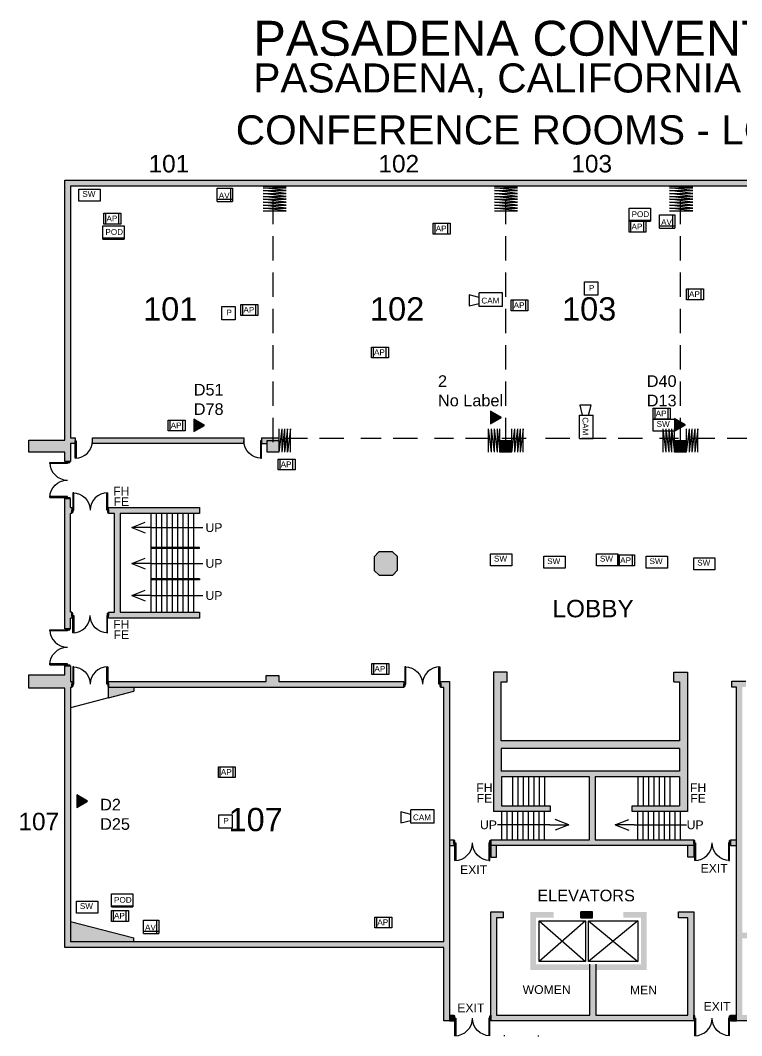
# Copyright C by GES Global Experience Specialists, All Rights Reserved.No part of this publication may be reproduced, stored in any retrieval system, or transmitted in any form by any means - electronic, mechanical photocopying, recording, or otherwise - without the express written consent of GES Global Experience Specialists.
# Model space of a CAD drawing. Header units: inches. Extents: x 3279 to 6034, y 3049 to 5144.
# Drawn here: x 3279 to 4767, y 3049 to 5144 of the extents above; entities that cross this region are included whole.
import ezdxf
from ezdxf.enums import TextEntityAlignment as Align

# ---------------------------------------------------------------- set-up
doc = ezdxf.new("R2010")
doc.units = ezdxf.units.IN
doc.header["$LTSCALE"] = 100
doc.header["$MEASUREMENT"] = 0
doc.linetypes.add('DASHED', pattern=[0.75, 0.5, -0.25])
for name, color, linetype in [('ap_location', 50, 'CONTINUOUS'), ('av_location', 62, 'CONTINUOUS'), ('bldg_airwall', 53, 'DASHED'), ('bldg_airwall_storage', 53, 'CONTINUOUS'), ('bldg_doors', 9, 'CONTINUOUS'), ('bldg_fire', 240, 'CONTINUOUS'), ('bldg_stairs', 9, 'CONTINUOUS'), ('bldg_text', 94, 'CONTINUOUS'), ('bldg_title', 94, 'CONTINUOUS'), ('bldg_wallint', 9, 'CONTINUOUS'), ('bldg_wallintsol', 9, 'CONTINUOUS'), ('data_jack', 120, 'CONTINUOUS'), ('switch_location', 40, 'CONTINUOUS')]:
    doc.layers.add(name, color=color, linetype=linetype)
doc.styles.add('bldgtx18', font='arial.ttf', dxfattribs={"height": 18})
doc.styles.add('bldgtx24', font='arial.ttf', dxfattribs={"height": 24})
doc.styles.add('bldgtx36', font='arial.ttf', dxfattribs={"height": 36})
doc.styles.add('bldgtx48', font='arial.ttf', dxfattribs={"height": 48})
doc.styles.add('showtx60', font='arial.ttf', dxfattribs={"height": 60})

# ---------------------------------------------------------------- blocks, each defined once
blk = doc.blocks.new('*U12')
at = {"layer": 'data_jack'}
h = blk.add_hatch(color=256, dxfattribs=at)
h.dxf.hatch_style = 1
h.paths.add_polyline_path([(-846.5, 294.3), (-846.5, 268.5), (-824.1, 281.4)])
h = blk.add_hatch(color=256, dxfattribs=at)
h.dxf.hatch_style = 1
h.paths.add_polyline_path([(-234.3, 310.6), (-234.3, 284.7), (-211.9, 297.6)])
h = blk.add_hatch(color=256, dxfattribs=at)
h.dxf.hatch_style = 1
h.paths.add_polyline_path([(144.9, 295.4), (144.9, 269.5), (167.3, 282.5)])
h = blk.add_hatch(color=256, dxfattribs=at)
h.dxf.hatch_style = 1
h.paths.add_polyline_path([(720.5, 292.1), (720.5, 266.3), (742.9, 279.2)])
h = blk.add_hatch(color=256, dxfattribs=at)
h.dxf.hatch_style = 1
h.paths.add_polyline_path([(300.2, -432.4), (300.2, -458.2), (322.6, -445.3)])
h = blk.add_hatch(color=256, dxfattribs=at)
h.dxf.hatch_style = 1
h.paths.add_polyline_path([(-1087.8, -481), (-1087.8, -506.8), (-1065.4, -493.9)])
for points in [[(-824.1, 281.4), (-846.5, 294.3), (-846.5, 268.5)], [(-211.9, 297.6), (-234.3, 310.6), (-234.3, 284.7)], [(167.3, 282.5), (144.9, 295.4), (144.9, 269.5)], [(742.9, 279.2), (720.5, 292.1), (720.5, 266.3)], [(322.6, -445.3), (300.2, -432.4), (300.2, -458.2)], [(-1065.4, -493.9), (-1087.8, -481), (-1087.8, -506.8)]]:
    blk.add_lwpolyline(points, close=True, dxfattribs=at)
at = {"layer": 'switch_location'}
for points in [[(-234.5, 16.5), (-190.6, 16.5), (-190.6, -8.3), (-234.5, -8.3)], [(-124.8, 11.4), (-80.9, 11.4), (-80.9, -13.4), (-124.8, -13.4)], [(-16.2, 16.5), (27.7, 16.5), (27.7, -8.3), (-16.2, -8.3)], [(86.3, 11.4), (130.2, 11.4), (130.2, -13.4), (86.3, -13.4)], [(184.6, 8.3), (228.4, 8.3), (228.4, -16.5), (184.6, -16.5)]]:
    blk.add_lwpolyline(points, close=True, dxfattribs=at)
at = {"layer": 'switch_location', "char_height": 12, "attachment_point": 1, "style": 'bldgtx48'}
for insert in [(-227.3, 12.4), (-117.7, 7.2), (-9, 12.4), (93.4, 7.2), (191.7, 4.1)]:
    blk.add_mtext_dynamic_manual_height_columns('SW', width=42.772, gutter_width=240, heights=[0], dxfattribs=dict(at, insert=insert))
blk = doc.blocks.new('*U13')
at = {"layer": 'switch_location', "color": 0, "linetype": 'ByBlock', "lineweight": -2, "transparency": 16777216}
blk.add_blockref('*U12', (4483.4, 4026.7), dxfattribs=at)

msp = doc.modelspace()

# ---------------------------------------------------------------- hatches: boundary and pattern name
at = {"layer": 'bldg_wallintsol'}
for points in [[(5540.3, 4801.9), (5540.3, 4157.3), (5540.4, 4138.4), (5540.3, 4138.4), (5540.3, 4126.4), (5540.4, 4126.4), (5540.3, 3922.5), (5540.3, 3780), (5521.6, 3780), (5521.6, 3768), (5540.3, 3768), (5540.3, 3261.6), (5521.4, 3261.6), (5521.4, 3249.6), (5558.4, 3249.6), (5558.4, 3774), (5558.4, 4813.9), (3370.9, 4813.9), (3370.9, 4353.1), (3370.9, 4277.4), (3296.8, 4277.4), (3296.8, 4252.9), (3370.9, 4252.9), (3370.9, 4233.3), (3382.9, 4233.3), (3382.9, 4270.4), (3392.3, 4270.4), (3392.3, 4276.3), (3392.3, 4282.4), (3382.9, 4282.4), (3382.9, 4347.1), (3382.9, 4801.9)], [(3740.3, 4282.4), (3428.3, 4282.4), (3428.3, 4270.4), (3740.3, 4270.4)], [(4292.3, 4276.9), (4268.3, 4276.9), (4268.3, 4252.9), (4292.3, 4252.9)], [(4652.3, 4276.9), (4628.3, 4276.9), (4628.3, 4252.9), (4652.3, 4252.9)], [(4057.1, 4037.3), (4047, 4047.2), (4018.7, 4047.1), (4008.8, 4037), (4008.9, 4008.6), (4019, 3998.7), (4047.4, 3998.9), (4057.3, 4009)], [(3382.9, 3812.2), (3370.9, 3812.2), (3370.9, 3793.6), (3296.8, 3793.6), (3296.8, 3765.7), (3370.9, 3765.7), (3370.9, 3230.5), (4152.4, 3230.5), (4152.4, 3079.4), (4164.4, 3079.4), (4164.4, 3253.6), (4164.4, 3779.5), (4146.4, 3779.5), (4146.4, 3767.5), (4152.4, 3767.5), (4152.4, 3242.5), (3382.9, 3242.5), (3382.9, 3767.5), (3385.4, 3767.5), (3385.4, 3779.5), (3382.9, 3779.5)], [(4070.4, 3779.5), (3812.3, 3779.5), (3812.3, 3792), (3786.4, 3792), (3786.4, 3779.5), (3461.4, 3779.5), (3461.4, 3767.5), (4070.4, 3767.5)], [(4978.2, 3079.4), (4978.2, 3091.4), (4768.2, 3091.4), (4768.2, 3249.6), (5418.8, 3249.6), (5418.8, 3261.6), (4768.2, 3261.6), (4768.2, 3768), (4775.5, 3768), (4775.5, 3780), (4762.2, 3780), (4746.3, 3780), (4746.3, 3768), (4756.2, 3768), (4756.2, 3255.6), (4756.2, 3079.4)], [(3513.4, 3767.5), (3461.4, 3767.5), (3461.4, 3745.9), (3513.4, 3759.5)], [(4667.9, 3091.4), (4667.9, 3304.1), (4636.5, 3304.1), (4636.5, 3292.1), (4655.9, 3292.1), (4655.9, 3091.4), (4465.8, 3091.4), (4465.8, 3184.1), (4453.8, 3184.1), (4453.8, 3091.4), (4261.3, 3091.4), (4261.3, 3292.1), (4274.7, 3292.1), (4274.7, 3304.1), (4249.3, 3304.1), (4249.3, 3089.8), (4249.5, 3089.8), (4249.5, 3079.4), (4459.8, 3079.4), (4667.9, 3079.4)], [(4459.5, 3304.1), (4435, 3304.1), (4435, 3292.1), (4459.5, 3292.1)], [(3382.9, 3284.5), (3382.9, 3242.5), (3513.4, 3242.5), (3513.4, 3250.5)], [(4173.5, 3091.4), (4164.4, 3091.4), (4164.4, 3079.4), (4173.5, 3079.4)], [(4756.2, 3091.4), (4743.9, 3091.4), (4743.9, 3079.4), (4756.2, 3079.4)]]:
    msp.add_hatch(color=256, dxfattribs=at).paths.add_polyline_path(points)
h = msp.add_hatch(color=256, dxfattribs=at)
h.paths.add_polyline_path([(3812.3, 4282.4), (3776.3, 4282.4), (3776.3, 4270.4), (3788.3, 4270.4), (3788.3, 4276.9), (3812.3, 4276.9)])
h.paths.add_polyline_path([(3812.3, 4276.9), (3788.3, 4276.9), (3788.3, 4252.9), (3812.3, 4252.9)])
h = msp.add_hatch(color=256, dxfattribs=at)
h.paths.add_polyline_path([(3385.3, 3922.5), (3382.9, 3922.5), (3382.8, 4126.4), (3385.3, 4126.4), (3385.3, 4138.4), (3382.8, 4138.4), (3382.9, 4157.3), (3370.9, 4157.3), (3370.9, 3888.2), (3382.9, 3888.2), (3382.9, 3910.5), (3385.3, 3910.5)])
h.paths.add_polyline_path([(3485.4, 4126.4), (3649, 4126.4), (3649, 4138.4), (3461.3, 4138.4), (3461.3, 4126.4), (3473.4, 4126.4), (3473.4, 3922.5), (3461.3, 3922.5), (3461.3, 3910.5), (3512.3, 3910.5), (3649, 3910.5), (3649, 3922.5), (3485.4, 3922.5)])
h = msp.add_hatch(color=256, dxfattribs=at)
h.paths.add_polyline_path([(4654.9, 3798.9), (4626.9, 3798.9), (4626.9, 3778.9), (4638.9, 3778.9), (4638.9, 3656.9), (4270.9, 3656.9), (4270.9, 3778.9), (4282.9, 3778.9), (4282.9, 3798.9), (4254.9, 3798.9), (4254.9, 3511.1), (4372.1, 3511.1), (4372.1, 3523.1), (4271.4, 3523.1), (4271.4, 3582.6), (4452.9, 3582.6), (4452.9, 3453.1), (4249.5, 3453.1), (4249.5, 3441.1), (4667.9, 3441.1), (4667.9, 3453.1), (4661.9, 3453.1), (4464.9, 3453.1), (4464.9, 3582.6), (4638.9, 3582.6), (4638.9, 3523.1), (4541.3, 3523.1), (4541.3, 3511.1), (4654.9, 3511.1)])
h.paths.add_polyline_path([(4638.9, 3594.6), (4270.9, 3594.6), (4270.9, 3641.5), (4638.9, 3641.5)], flags=16)
h = msp.add_hatch(color=256, dxfattribs=at)
h.paths.add_polyline_path([(4261.5, 3441.1), (4249.5, 3441.1), (4249.5, 3417.1), (4261.5, 3417.1)])
h.paths.add_polyline_path([(4173.5, 3453.1), (4164.4, 3453.1), (4164.4, 3441.1), (4173.5, 3441.1)])
h = msp.add_hatch(color=256, dxfattribs=at)
h.paths.add_polyline_path([(4756.2, 3453.1), (4743.9, 3453.1), (4743.9, 3441.1), (4756.2, 3441.1)])
h.paths.add_polyline_path([(4667.9, 3441.1), (4655.9, 3441.1), (4655.9, 3417.1), (4667.9, 3417.1)])
at = {"layer": 'bldg_wallintsol', "linetype": 'Continuous'}
msp.add_hatch(color=256, dxfattribs=at).paths.add_polyline_path([(4330.9, 3184.1), (4450.9, 3184.1), (4570.9, 3184.1), (4570.9, 3304.1), (4522.9, 3304.1), (4522.9, 3292.1), (4558.9, 3292.1), (4558.9, 3196.1), (4342.9, 3196.1), (4342.9, 3292.1), (4378.9, 3292.1), (4378.9, 3304.1), (4330.9, 3304.1)])

# ---------------------------------------------------------------- linework, layer by layer
at = {"layer": 'ap_location'}
for p, q in [((3455, 4745.7), (3455, 4723.4)), ((3481.5, 4745.7), (3481.5, 4723.4)), ((4134, 4725), (4134, 4702.7)), ((4160.5, 4725), (4160.5, 4702.7)), ((4537.8, 4729.1), (4537.8, 4706.8)), ((4564.3, 4729.1), (4564.3, 4706.8)), ((4656.3, 4589.7), (4656.3, 4567.3)), ((4682.8, 4589.7), (4682.8, 4567.3)), ((3737.4, 4557.3), (3737.4, 4535)), ((3763.9, 4557.3), (3763.9, 4535)), ((4294.7, 4566.8), (4294.7, 4544.5)), ((4321.2, 4566.8), (4321.2, 4544.5)), ((4006.7, 4469.7), (4006.7, 4447.3)), ((4033.2, 4469.7), (4033.2, 4447.3)), ((4587.7, 4343.4), (4587.7, 4321)), ((4614.2, 4343.4), (4614.2, 4321)), ((3587.4, 4318.8), (3587.4, 4296.5)), ((3613.9, 4318.8), (3613.9, 4296.5)), ((3814.2, 4238.4), (3814.2, 4216.1)), ((3840.7, 4238.4), (3840.7, 4216.1)), ((4514.4, 4040.8), (4514.4, 4018.4)), ((4540.9, 4040.8), (4540.9, 4018.4)), ((4007.7, 3816.7), (4007.7, 3794.3)), ((4034.2, 3816.7), (4034.2, 3794.3)), ((3690.9, 3603.8), (3690.9, 3581.4)), ((3717.4, 3603.8), (3717.4, 3581.4)), ((3470.5, 3307.1), (3470.5, 3284.7)), ((3497, 3307.1), (3497, 3284.7)), ((4013.7, 3293.6), (4013.7, 3271.3)), ((4040.2, 3293.6), (4040.2, 3271.3))]:
    msp.add_line(p, q, dxfattribs=at)
for points in [[(3451.7, 4745.7), (3486.5, 4745.7), (3486.5, 4723.4), (3451.7, 4723.4)], [(4130.7, 4725), (4165.5, 4725), (4165.5, 4702.7), (4130.7, 4702.7)], [(4534.5, 4729.1), (4569.3, 4729.1), (4569.3, 4706.8), (4534.5, 4706.8)], [(4653, 4589.7), (4687.8, 4589.7), (4687.8, 4567.3), (4653, 4567.3)], [(3734.1, 4557.3), (3768.9, 4557.3), (3768.9, 4535), (3734.1, 4535)], [(4291.4, 4566.8), (4326.1, 4566.8), (4326.1, 4544.5), (4291.4, 4544.5)], [(4003.4, 4469.7), (4038.2, 4469.7), (4038.2, 4447.3), (4003.4, 4447.3)], [(4584.4, 4343.4), (4619.2, 4343.4), (4619.2, 4321), (4584.4, 4321)], [(3584.1, 4318.8), (3618.9, 4318.8), (3618.9, 4296.5), (3584.1, 4296.5)], [(3810.9, 4238.4), (3845.7, 4238.4), (3845.7, 4216.1), (3810.9, 4216.1)], [(4511.1, 4040.8), (4545.9, 4040.8), (4545.9, 4018.4), (4511.1, 4018.4)], [(4004.4, 3816.7), (4039.1, 3816.7), (4039.1, 3794.3), (4004.4, 3794.3)], [(3687.6, 3603.8), (3722.4, 3603.8), (3722.4, 3581.4), (3687.6, 3581.4)], [(3467.2, 3307.1), (3502, 3307.1), (3502, 3284.7), (3467.2, 3284.7)], [(4010.4, 3293.6), (4045.1, 3293.6), (4045.1, 3271.3), (4010.4, 3271.3)]]:
    msp.add_lwpolyline(points, close=True, dxfattribs=at)
at = {"layer": 'av_location'}
for p, q in [((3712.4, 4797.4), (3712.4, 4769.9)), ((3717, 4797.4), (3717, 4769.9)), ((3684.5, 4774.5), (3717, 4774.5)), ((3685.2, 4769.9), (3717, 4769.9)), ((4578.5, 4756.4), (4578.5, 4729.1)), ((4624.5, 4742.6), (4624.5, 4715.1)), ((4629.1, 4742.6), (4629.1, 4715.1)), ((3493.5, 4719.7), (3493.5, 4692.4)), ((4534.5, 4731.6), (4578.5, 4731.6)), ((4534.5, 4729.1), (4578.5, 4729.1)), ((4596.7, 4719.6), (4629.1, 4719.6)), ((4597.3, 4715.1), (4629.1, 4715.1)), ((3449.5, 4694.8), (3493.5, 4694.8)), ((3449.5, 4692.4), (3493.5, 4692.4)), ((4225.8, 4571.6), (4205, 4577.2)), ((4205, 4577.2), (4205, 4554.5)), ((4225.8, 4553.6), (4225.8, 4581.3)), ((4273.6, 4581.3), (4225.8, 4581.3)), ((4205, 4554.5), (4225.8, 4559.2)), ((4273.6, 4553.6), (4225.8, 4553.6)), ((4456.2, 4349.7), (4433.4, 4349.7)), ((4433.4, 4349.7), (4438.2, 4329)), ((4450.6, 4329), (4456.2, 4349.7)), ((4432.5, 4281.2), (4432.5, 4329)), ((4432.5, 4329), (4460.3, 4329)), ((4460.3, 4281.2), (4460.3, 4329)), ((4084.7, 3505.3), (4064, 3511)), ((4064, 3511), (4064, 3488.2)), ((4084.7, 3487.3), (4084.7, 3515)), ((4132.5, 3515), (4084.7, 3515)), ((4064, 3488.2), (4084.7, 3492.9)), ((4132.5, 3487.3), (4084.7, 3487.3)), ((3511.2, 3341.7), (3511.2, 3314.4)), ((3467.2, 3316.9), (3511.2, 3316.9)), ((3467.2, 3314.4), (3511.2, 3314.4)), ((3560.3, 3287.4), (3560.3, 3259.9)), ((3564.8, 3287.4), (3564.8, 3259.9)), ((3532.4, 3264.5), (3564.8, 3264.5)), ((3533.1, 3259.9), (3564.8, 3259.9))]:
    msp.add_line(p, q, dxfattribs=at)
for points in [[(3685.2, 4769.9), (3685.2, 4797.4), (3717, 4797.4)], [(3685.2, 4769.9), (3685.2, 4797.4), (3717, 4797.4)], [(4534.5, 4729.1), (4534.5, 4756.4), (4578.5, 4756.4)], [(4597.3, 4715.1), (4597.3, 4742.6), (4629.1, 4742.6)], [(4597.3, 4715.1), (4597.3, 4742.6), (4629.1, 4742.6)], [(3449.5, 4692.4), (3449.5, 4719.7), (3493.5, 4719.7)], [(4273.6, 4553.6), (4273.6, 4581.3)], [(4273.6, 4553.6), (4273.6, 4581.3)], [(4432.5, 4281.2), (4460.3, 4281.2)], [(4432.5, 4281.2), (4460.3, 4281.2)], [(4132.5, 3487.3), (4132.5, 3515)], [(4132.5, 3487.3), (4132.5, 3515)], [(3467.2, 3314.4), (3467.2, 3341.7), (3511.2, 3341.7)], [(3533.1, 3259.9), (3533.1, 3287.4), (3564.8, 3287.4)], [(3533.1, 3259.9), (3533.1, 3287.4), (3564.8, 3287.4)]]:
    msp.add_lwpolyline(points, dxfattribs=at)
for points in [[(4442.4, 4604.3), (4470.2, 4604.3), (4470.2, 4576.5), (4442.4, 4576.5)], [(3694.8, 4553.6), (3722.6, 4553.6), (3722.6, 4525.8), (3694.8, 4525.8)], [(3688.6, 3504.7), (3716.3, 3504.7), (3716.3, 3477), (3688.6, 3477)]]:
    msp.add_lwpolyline(points, close=True, dxfattribs=at)
at = {"layer": 'bldg_airwall'}
for p, q in [((3800.4, 4273.5), (3800.4, 4802.1)), ((4280.4, 4273.5), (4280.4, 4802.1)), ((4640.4, 4273.5), (4640.4, 4802.1)), ((3946.2, 4281.2), (3808.9, 4281.2)), ((4098.2, 4281.2), (3981.2, 4281.2)), ((4322.2, 4281.2), (4133.2, 4281.2)), ((4562.2, 4281.2), (4357.2, 4281.2)), ((4786.7, 4281.2), (4597.2, 4281.2))]:
    msp.add_line(p, q, dxfattribs=at)
at = {"layer": 'bldg_airwall_storage'}
for p, q in [((3780, 4801.9), (3827.7, 4801.9)), ((3827.7, 4798.5), (3780, 4801.5)), ((3827.7, 4792.5), (3780, 4798.5)), ((3780, 4798.5), (3827.7, 4798.5)), ((4257.2, 4801.9), (4304.8, 4801.9)), ((4304.8, 4798.5), (4257.2, 4801.5)), ((4304.8, 4792.5), (4257.2, 4798.5)), ((4257.2, 4798.5), (4304.8, 4798.5)), ((4618.2, 4801.9), (4665.8, 4801.9)), ((4665.8, 4798.5), (4618.2, 4801.5)), ((4665.8, 4792.5), (4618.2, 4798.5)), ((4618.2, 4798.5), (4665.8, 4798.5)), ((3827.7, 4786.5), (3780, 4792.5)), ((3780, 4792.5), (3827.7, 4792.5)), ((3827.7, 4780.5), (3780, 4786.5)), ((3780, 4786.5), (3827.7, 4786.5)), ((3827.7, 4774.5), (3780, 4780.5)), ((3780, 4780.5), (3827.7, 4780.5)), ((4304.8, 4786.5), (4257.2, 4792.5)), ((4257.2, 4792.5), (4304.8, 4792.5)), ((4304.8, 4780.5), (4257.2, 4786.5)), ((4257.2, 4786.5), (4304.8, 4786.5)), ((4304.8, 4774.5), (4257.2, 4780.5)), ((4257.2, 4780.5), (4304.8, 4780.5)), ((4665.8, 4786.5), (4618.2, 4792.5)), ((4618.2, 4792.5), (4665.8, 4792.5)), ((4665.8, 4780.5), (4618.2, 4786.5)), ((4618.2, 4786.5), (4665.8, 4786.5)), ((4665.8, 4774.5), (4618.2, 4780.5)), ((4618.2, 4780.5), (4665.8, 4780.5)), ((3827.7, 4768.5), (3780, 4774.5)), ((3780, 4774.5), (3827.7, 4774.5)), ((3827.7, 4762.5), (3780, 4768.5)), ((3780, 4768.5), (3827.7, 4768.5)), ((3827.7, 4756.5), (3780, 4762.5)), ((3780, 4762.5), (3827.7, 4762.5)), ((3827.7, 4750.5), (3780, 4756.5)), ((3780, 4756.5), (3827.7, 4756.5)), ((4304.8, 4768.5), (4257.2, 4774.5)), ((4257.2, 4774.5), (4304.8, 4774.5)), ((4304.8, 4762.5), (4257.2, 4768.5)), ((4257.2, 4768.5), (4304.8, 4768.5)), ((4304.8, 4756.5), (4257.2, 4762.5)), ((4257.2, 4762.5), (4304.8, 4762.5)), ((4304.8, 4750.5), (4257.2, 4756.5)), ((4257.2, 4756.5), (4304.8, 4756.5)), ((4665.8, 4768.5), (4618.2, 4774.5)), ((4618.2, 4774.5), (4665.8, 4774.5)), ((4665.8, 4762.5), (4618.2, 4768.5)), ((4618.2, 4768.5), (4665.8, 4768.5)), ((4665.8, 4756.5), (4618.2, 4762.5)), ((4618.2, 4762.5), (4665.8, 4762.5)), ((4665.8, 4750.5), (4618.2, 4756.5)), ((4618.2, 4756.5), (4665.8, 4756.5)), ((3780, 4750.5), (3827.7, 4750.5)), ((4257.2, 4750.5), (4304.8, 4750.5)), ((4618.2, 4750.5), (4665.8, 4750.5)), ((3812.3, 4300.9), (3812.3, 4252.9)), ((3818.3, 4300.9), (3812.3, 4252.9)), ((3818.3, 4300.9), (3818.3, 4252.9)), ((3824.3, 4300.9), (3818.3, 4252.9)), ((3824.3, 4300.9), (3824.3, 4252.9)), ((3830.3, 4300.9), (3824.3, 4252.9)), ((3830.3, 4252.9), (3830.3, 4300.9)), ((3836.3, 4300.9), (3830.3, 4252.9)), ((3836.3, 4252.9), (3836.3, 4300.9)), ((4244.3, 4300.9), (4244.3, 4252.9)), ((4244.3, 4300.9), (4250.3, 4252.9)), ((4250.3, 4300.9), (4250.3, 4252.9)), ((4250.3, 4300.9), (4256.3, 4252.9)), ((4256.3, 4300.9), (4256.3, 4252.9)), ((4256.3, 4300.9), (4262.3, 4252.9)), ((4262.3, 4300.9), (4262.3, 4252.9)), ((4262.3, 4300.9), (4268.3, 4252.9)), ((4268.3, 4252.9), (4268.3, 4300.9)), ((4292.3, 4300.9), (4292.3, 4252.9)), ((4298.3, 4300.9), (4292.3, 4252.9)), ((4298.3, 4300.9), (4298.3, 4252.9)), ((4304.3, 4300.9), (4298.3, 4252.9)), ((4304.3, 4300.9), (4304.3, 4252.9)), ((4310.3, 4300.9), (4304.3, 4252.9)), ((4310.3, 4300.9), (4310.3, 4252.9)), ((4316.3, 4300.9), (4310.3, 4252.9)), ((4316.3, 4252.9), (4316.3, 4300.9)), ((4604.3, 4300.9), (4604.3, 4252.9)), ((4604.3, 4300.9), (4610.3, 4252.9)), ((4610.3, 4300.9), (4610.3, 4252.9)), ((4610.3, 4300.9), (4616.3, 4252.9)), ((4616.3, 4300.9), (4616.3, 4252.9)), ((4616.3, 4300.9), (4622.3, 4252.9)), ((4622.3, 4300.9), (4622.3, 4252.9)), ((4622.3, 4300.9), (4628.3, 4252.9)), ((4628.3, 4252.9), (4628.3, 4300.9)), ((4652.3, 4300.9), (4652.3, 4252.9)), ((4658.3, 4300.9), (4652.3, 4252.9)), ((4658.3, 4300.9), (4658.3, 4252.9)), ((4664.3, 4300.9), (4658.3, 4252.9)), ((4664.3, 4300.9), (4664.3, 4252.9)), ((4670.3, 4300.9), (4664.3, 4252.9)), ((4670.3, 4300.9), (4670.3, 4252.9)), ((4676.3, 4300.9), (4670.3, 4252.9)), ((4676.3, 4252.9), (4676.3, 4300.9))]:
    msp.add_line(p, q, dxfattribs=at)
at = {"layer": 'bldg_doors'}
for p, q in [((3392.3, 4276.3), (3394.3, 4276.3)), ((3392.3, 4240.3), (3392.3, 4276.3)), ((3394.3, 4276.3), (3394.3, 4240.3)), ((3776.3, 4276.3), (3774.3, 4276.3)), ((3774.3, 4276.3), (3774.3, 4240.3)), ((3776.3, 4240.3), (3776.3, 4276.3)), ((3381.3, 4233.3), (3376.3, 4233.3)), ((3376.3, 4233.3), (3376.3, 4231.3)), ((3381.3, 4231.3), (3381.3, 4233.3)), ((3394.3, 4240.3), (3392.3, 4240.3)), ((3774.3, 4240.3), (3776.3, 4240.3)), ((3340.3, 4229.3), (3340.3, 4231.3)), ((3340.3, 4231.3), (3376.3, 4231.3)), ((3376.3, 4229.3), (3340.3, 4229.3)), ((3376.3, 4231.3), (3381.3, 4231.3)), ((3376.3, 4231.3), (3376.3, 4229.3)), ((3376.3, 4161.3), (3340.3, 4161.3)), ((3340.3, 4161.3), (3340.3, 4159.3)), ((3340.3, 4159.3), (3376.3, 4159.3)), ((3376.3, 4159.3), (3376.3, 4161.3)), ((3376.3, 4157.3), (3376.3, 4159.3)), ((3376.3, 4159.3), (3381.3, 4159.3)), ((3381.3, 4157.3), (3376.3, 4157.3)), ((3381.3, 4159.3), (3381.3, 4157.3)), ((3389.3, 4169), (3387.3, 4169)), ((3387.3, 4169), (3387.3, 4133)), ((3389.3, 4133), (3389.3, 4169)), ((3457.3, 4133), (3457.3, 4169)), ((3457.3, 4169), (3459.3, 4169)), ((3459.3, 4169), (3459.3, 4133)), ((3385.3, 4128), (3385.3, 4133)), ((3385.3, 4133), (3387.3, 4133)), ((3387.3, 4128), (3385.3, 4128)), ((3387.3, 4133), (3387.3, 4128)), ((3387.3, 4133), (3389.3, 4133)), ((3459.3, 4133), (3457.3, 4133)), ((3461.3, 4133), (3459.3, 4133)), ((3459.3, 4133), (3459.3, 4128)), ((3459.3, 4128), (3461.3, 4128)), ((3461.3, 4128), (3461.3, 4133)), ((3387.3, 3920.9), (3385.3, 3920.9)), ((3385.3, 3920.9), (3385.3, 3915.9)), ((3387.3, 3915.9), (3387.3, 3920.9)), ((3459.3, 3920.9), (3461.3, 3920.9)), ((3459.3, 3915.9), (3459.3, 3920.9)), ((3461.3, 3920.9), (3461.3, 3915.9)), ((3385.3, 3915.9), (3387.3, 3915.9)), ((3387.3, 3915.9), (3389.3, 3915.9)), ((3387.3, 3879.9), (3387.3, 3915.9)), ((3389.3, 3915.9), (3389.3, 3879.9)), ((3459.3, 3915.9), (3457.3, 3915.9)), ((3457.3, 3915.9), (3457.3, 3879.9)), ((3461.3, 3915.9), (3459.3, 3915.9)), ((3459.3, 3879.9), (3459.3, 3915.9)), ((3340.3, 3884.2), (3340.3, 3886.2)), ((3340.3, 3886.2), (3376.3, 3886.2)), ((3376.3, 3884.2), (3340.3, 3884.2)), ((3381.3, 3888.2), (3376.3, 3888.2)), ((3376.3, 3888.2), (3376.3, 3886.2)), ((3376.3, 3886.2), (3381.3, 3886.2)), ((3376.3, 3886.2), (3376.3, 3884.2)), ((3381.3, 3886.2), (3381.3, 3888.2)), ((3389.3, 3879.9), (3387.3, 3879.9)), ((3457.3, 3879.9), (3459.3, 3879.9)), ((3376.3, 3816.2), (3340.3, 3816.2)), ((3340.3, 3816.2), (3340.3, 3814.2)), ((3340.3, 3814.2), (3376.3, 3814.2)), ((3376.3, 3814.2), (3376.3, 3816.2)), ((3376.3, 3812.2), (3376.3, 3814.2)), ((3376.3, 3814.2), (3381.3, 3814.2)), ((3381.3, 3814.2), (3381.3, 3812.2)), ((3381.3, 3812.2), (3376.3, 3812.2)), ((3389.4, 3810.1), (3387.4, 3810.1)), ((3387.4, 3810.1), (3387.4, 3774.1)), ((3389.4, 3774.1), (3389.4, 3810.1)), ((3457.4, 3774.1), (3457.4, 3810.1)), ((3457.4, 3810.1), (3459.4, 3810.1)), ((3459.4, 3810.1), (3459.4, 3774.1)), ((4074.4, 3810.1), (4072.4, 3810.1)), ((4072.4, 3810.1), (4072.4, 3774.1)), ((4074.4, 3774.1), (4074.4, 3810.1)), ((4142.4, 3774.1), (4142.4, 3810.1)), ((4142.4, 3810.1), (4144.4, 3810.1)), ((4144.4, 3810.1), (4144.4, 3774.1)), ((3385.4, 3769.1), (3385.4, 3774.1)), ((3385.4, 3774.1), (3387.4, 3774.1)), ((3387.4, 3774.1), (3387.4, 3769.1)), ((3387.4, 3774.1), (3389.4, 3774.1)), ((3459.4, 3774.1), (3457.4, 3774.1)), ((3461.4, 3774.1), (3459.4, 3774.1)), ((3459.4, 3774.1), (3459.4, 3769.1)), ((3461.4, 3769.1), (3461.4, 3774.1)), ((4070.4, 3769.1), (4070.4, 3774.1)), ((4070.4, 3774.1), (4072.4, 3774.1)), ((4072.4, 3774.1), (4072.4, 3769.1)), ((4072.4, 3774.1), (4074.4, 3774.1)), ((4144.4, 3774.1), (4142.4, 3774.1)), ((4146.4, 3774.1), (4144.4, 3774.1)), ((4144.4, 3774.1), (4144.4, 3769.1)), ((4146.4, 3769.1), (4146.4, 3774.1)), ((3387.4, 3769.1), (3385.4, 3769.1)), ((3459.4, 3769.1), (3461.4, 3769.1)), ((4072.4, 3769.1), (4070.4, 3769.1)), ((4144.4, 3769.1), (4146.4, 3769.1)), ((4175.5, 3451.5), (4173.5, 3451.5)), ((4173.5, 3451.5), (4173.5, 3446.5)), ((4173.5, 3446.5), (4175.5, 3446.5)), ((4175.5, 3446.5), (4175.5, 3451.5)), ((4175.5, 3446.5), (4177.5, 3446.5)), ((4175.5, 3410.5), (4175.5, 3446.5)), ((4177.5, 3446.5), (4177.5, 3410.5)), ((4247.5, 3446.5), (4245.5, 3446.5)), ((4245.5, 3446.5), (4245.5, 3410.5)), ((4247.5, 3451.5), (4249.5, 3451.5)), ((4247.5, 3446.5), (4247.5, 3451.5)), ((4249.5, 3446.5), (4247.5, 3446.5)), ((4247.5, 3410.5), (4247.5, 3446.5)), ((4249.5, 3451.5), (4249.5, 3446.5)), ((4249.5, 3451.5), (4249.5, 3446.5)), ((4669.9, 3451.5), (4667.9, 3451.5)), ((4667.9, 3451.5), (4667.9, 3446.5)), ((4667.9, 3446.5), (4669.9, 3446.5)), ((4669.9, 3446.5), (4669.9, 3451.5)), ((4669.9, 3446.5), (4671.9, 3446.5)), ((4669.9, 3410.5), (4669.9, 3446.5)), ((4671.9, 3446.5), (4671.9, 3410.5)), ((4741.9, 3446.5), (4739.9, 3446.5)), ((4739.9, 3446.5), (4739.9, 3410.5)), ((4741.9, 3451.5), (4743.9, 3451.5)), ((4741.9, 3446.5), (4741.9, 3451.5)), ((4743.9, 3446.5), (4741.9, 3446.5)), ((4741.9, 3410.5), (4741.9, 3446.5)), ((4743.9, 3451.5), (4743.9, 3446.5)), ((4743.9, 3451.5), (4743.9, 3446.5)), ((4177.5, 3410.5), (4175.5, 3410.5)), ((4245.5, 3410.5), (4247.5, 3410.5)), ((4671.9, 3410.5), (4669.9, 3410.5)), ((4739.9, 3410.5), (4741.9, 3410.5)), ((4175.5, 3089.8), (4173.5, 3089.8)), ((4173.5, 3089.8), (4173.5, 3084.8)), ((4173.5, 3084.8), (4175.5, 3084.8)), ((4175.5, 3084.8), (4175.5, 3089.8)), ((4175.5, 3084.8), (4177.5, 3084.8)), ((4175.5, 3048.8), (4175.5, 3084.8)), ((4177.5, 3084.8), (4177.5, 3048.8)), ((4247.5, 3084.8), (4245.5, 3084.8)), ((4245.5, 3084.8), (4245.5, 3048.8)), ((4247.5, 3089.8), (4249.5, 3089.8)), ((4247.5, 3084.8), (4247.5, 3089.8)), ((4249.5, 3084.8), (4247.5, 3084.8)), ((4247.5, 3048.8), (4247.5, 3084.8)), ((4249.5, 3089.8), (4249.5, 3084.8)), ((4249.5, 3089.8), (4249.5, 3084.8)), ((4669.9, 3089.8), (4667.9, 3089.8)), ((4667.9, 3089.8), (4667.9, 3084.8)), ((4667.9, 3084.8), (4669.9, 3084.8)), ((4669.9, 3084.8), (4669.9, 3089.8)), ((4669.9, 3084.8), (4671.9, 3084.8)), ((4669.9, 3048.8), (4669.9, 3084.8)), ((4671.9, 3084.8), (4671.9, 3048.8)), ((4741.9, 3084.8), (4739.9, 3084.8)), ((4739.9, 3084.8), (4739.9, 3048.8)), ((4741.9, 3089.8), (4743.9, 3089.8)), ((4741.9, 3084.8), (4741.9, 3089.8)), ((4743.9, 3084.8), (4741.9, 3084.8)), ((4741.9, 3048.8), (4741.9, 3084.8)), ((4743.9, 3089.8), (4743.9, 3084.8)), ((4743.9, 3089.8), (4743.9, 3084.8)), ((4278.3, 3048.8), (4276.3, 3048.8)), ((4346.3, 3048.8), (4348.3, 3048.8))]:
    msp.add_line(p, q, dxfattribs=at)
for centre, start, end in [((3392.3, 4276.3), 270, 0), ((3376.3, 4231.3), 180, 270), ((3459.3, 4133), 90, 180), ((3387.3, 3915.9), 270, 0), ((3376.3, 3886.2), 180, 270), ((3459.4, 3774.1), 90, 180), ((4144.4, 3774.1), 90, 180), ((4175.5, 3446.5), 270, 0), ((4669.9, 3446.5), 270, 0), ((4175.5, 3084.8), 270, 0), ((4669.9, 3084.8), 270, 0)]:
    msp.add_arc(centre, 36, start, end, dxfattribs=at)
at = {"layer": 'bldg_doors', "extrusion": (0, 0, -1)}
for centre, start, end in [((-3776.3, 4276.3), 270, 0), ((-3376.3, 4159.3), 0, 90), ((-3387.3, 4133), 90, 180), ((-3459.3, 3915.9), 270, 0), ((-3376.3, 3814.2), 0, 90), ((-3387.4, 3774.1), 90, 180), ((-4072.4, 3774.1), 90, 180), ((-4247.5, 3446.5), 270, 0), ((-4741.9, 3446.5), 270, 0), ((-4247.5, 3084.8), 270, 0), ((-4741.9, 3084.8), 270, 0)]:
    msp.add_arc(centre, 36, start, end, dxfattribs=at)
at = {"layer": 'bldg_stairs'}
for p, q in [((3509, 4097.2), (3536.8, 4108.3)), ((3548.5, 4126.4), (3548.5, 3922.5)), ((3559.5, 4126.4), (3559.5, 4056.2)), ((3570.5, 4126.4), (3570.5, 4056.2)), ((3581.5, 4126.4), (3581.5, 4056.2)), ((3592.5, 4126.4), (3592.5, 4056.2)), ((3603.5, 4126.4), (3603.5, 4056.2)), ((3614.5, 4126.4), (3614.5, 4056.2)), ((3625.5, 4126.4), (3625.5, 4056.2)), ((3636.5, 4126.4), (3636.5, 4056.2)), ((3547.8, 4097.2), (3509, 4097.2)), ((3509, 4097.2), (3536.8, 4086.1)), ((3547.8, 4097.2), (3655.8, 4097.2)), ((3559.5, 4054), (3559.5, 3991.6)), ((3570.5, 4054), (3570.5, 3991.6)), ((3581.5, 4054), (3581.5, 3991.6)), ((3592.5, 4054), (3592.5, 3991.6)), ((3603.5, 4054), (3603.5, 3991.6)), ((3614.5, 4054), (3614.5, 3991.6)), ((3625.5, 4054), (3625.5, 3991.6)), ((3636.5, 4054), (3636.5, 3991.6)), ((3509, 4023.3), (3536.8, 4034.3)), ((3547.8, 4023.3), (3509, 4023.3)), ((3509, 4023.3), (3536.8, 4012.2)), ((3547.8, 4023.3), (3655.8, 4023.3)), ((3559.5, 3989.4), (3559.5, 3922.5)), ((3570.5, 3989.4), (3570.5, 3922.5)), ((3581.5, 3989.4), (3581.5, 3922.5)), ((3592.5, 3989.4), (3592.5, 3922.5)), ((3603.5, 3989.4), (3603.5, 3922.5)), ((3614.5, 3989.4), (3614.5, 3922.5)), ((3625.5, 3989.4), (3625.5, 3922.5)), ((3636.5, 3989.4), (3636.5, 3922.5)), ((3509, 3957.1), (3536.8, 3968.2)), ((3547.8, 3957.1), (3509, 3957.1)), ((3509, 3957.1), (3536.8, 3946)), ((3547.8, 3957.1), (3655.8, 3957.1)), ((4294.5, 3582.6), (4294.5, 3523.1)), ((4305.5, 3582.6), (4305.5, 3523.1)), ((4316.5, 3582.6), (4316.5, 3523.1)), ((4327.5, 3582.6), (4327.5, 3523.1)), ((4338.5, 3582.6), (4338.5, 3523.1)), ((4349.5, 3582.6), (4349.5, 3523.1)), ((4360.5, 3582.6), (4360.5, 3523.1)), ((4552.8, 3582.6), (4552.8, 3523.1)), ((4563.8, 3582.6), (4563.8, 3523.1)), ((4574.8, 3582.6), (4574.8, 3523.1)), ((4585.8, 3582.6), (4585.8, 3523.1)), ((4596.8, 3582.6), (4596.8, 3523.1)), ((4607.8, 3582.6), (4607.8, 3523.1)), ((4618.8, 3582.6), (4618.8, 3523.1)), ((4272.5, 3453.1), (4272.5, 3511.1)), ((4283.5, 3453.1), (4283.5, 3511.1)), ((4294.5, 3453.1), (4294.5, 3511.1)), ((4305.5, 3453.1), (4305.5, 3511.1)), ((4316.5, 3453.1), (4316.5, 3511.1)), ((4327.5, 3453.1), (4327.5, 3511.1)), ((4338.5, 3453.1), (4338.5, 3511.1)), ((4349.5, 3453.1), (4349.5, 3511.1)), ((4360.5, 3453.1), (4360.5, 3511.1)), ((4552.8, 3453.1), (4552.8, 3511.1)), ((4563.8, 3453.1), (4563.8, 3511.1)), ((4574.8, 3453.1), (4574.8, 3511.1)), ((4585.8, 3453.1), (4585.8, 3511.1)), ((4596.8, 3453.1), (4596.8, 3511.1)), ((4607.8, 3453.1), (4607.8, 3511.1)), ((4618.8, 3453.1), (4618.8, 3511.1)), ((4629.8, 3453.1), (4629.8, 3511.1)), ((4640.8, 3453.1), (4640.8, 3511.1)), ((4371.3, 3483.9), (4263.3, 3483.9)), ((4371.3, 3483.9), (4410.1, 3483.9)), ((4410.1, 3483.9), (4382.4, 3495)), ((4410.1, 3483.9), (4382.4, 3472.8)), ((4506.1, 3483.9), (4533.8, 3495)), ((4544.9, 3483.9), (4506.1, 3483.9)), ((4506.1, 3483.9), (4533.8, 3472.8)), ((4544.9, 3483.9), (4652.9, 3483.9)), ((4348.9, 3202.1), (4348.9, 3286.1)), ((4348.9, 3286.1), (4444.9, 3286.1)), ((4348.9, 3286.1), (4444.9, 3202.1)), ((4444.9, 3286.1), (4348.9, 3202.1)), ((4444.9, 3286.1), (4444.9, 3202.1)), ((4450.9, 3202.1), (4450.9, 3286.1)), ((4450.9, 3286.1), (4552.9, 3286.1)), ((4450.9, 3286.1), (4552.9, 3202.1)), ((4552.9, 3286.1), (4450.9, 3202.1)), ((4552.9, 3286.1), (4552.9, 3202.1)), ((4444.9, 3202.1), (4348.9, 3202.1)), ((4552.9, 3202.1), (4450.9, 3202.1))]:
    msp.add_line(p, q, dxfattribs=at)
at = {"layer": 'bldg_wallint', "linetype": 'Continuous'}
for p, q in [((3370.9, 4813.9), (5558.4, 4813.9)), ((3370.9, 4353.1), (3370.9, 4813.9)), ((5540.3, 4801.9), (3382.9, 4801.9)), ((3382.9, 4801.9), (3382.9, 4347.1)), ((3370.9, 4277.4), (3370.9, 4353.1)), ((3382.9, 4347.1), (3382.9, 4282.4)), ((3296.8, 4252.9), (3296.8, 4277.4)), ((3296.8, 4277.4), (3370.9, 4277.4)), ((3382.9, 4282.4), (3392.3, 4282.4)), ((3392.3, 4282.4), (3392.3, 4270.4)), ((3428.3, 4282.4), (3740.3, 4282.4)), ((3428.3, 4270.4), (3428.3, 4282.4)), ((3740.3, 4282.4), (3740.3, 4270.4)), ((3776.3, 4282.4), (3776.3, 4270.4)), ((3788.3, 4276.9), (3812.3, 4276.9)), ((3788.3, 4252.9), (3788.3, 4276.9)), ((3812.3, 4276.9), (3812.3, 4252.9)), ((4268.3, 4276.9), (4292.3, 4276.9)), ((4268.3, 4252.9), (4268.3, 4276.9)), ((4292.3, 4276.9), (4292.3, 4252.9)), ((4628.3, 4276.9), (4652.3, 4276.9)), ((4628.3, 4252.9), (4628.3, 4276.9)), ((4652.3, 4276.9), (4652.3, 4252.9)), ((3370.9, 4252.9), (3296.8, 4252.9)), ((3370.9, 4233.3), (3370.9, 4252.9)), ((3392.3, 4270.4), (3382.9, 4270.4)), ((3382.9, 4270.4), (3382.9, 4233.3)), ((3740.3, 4270.4), (3428.3, 4270.4)), ((3812.3, 4252.9), (3788.3, 4252.9)), ((4292.3, 4252.9), (4268.3, 4252.9)), ((4652.3, 4252.9), (4628.3, 4252.9)), ((3382.9, 4233.3), (3370.9, 4233.3)), ((3382.9, 4233.3), (3370.9, 4233.3)), ((3382.9, 4233.3), (3370.9, 4233.3)), ((3370.9, 4157.3), (3382.9, 4157.3)), ((3370.9, 4157.3), (3382.9, 4157.3)), ((3370.9, 4157.3), (3382.9, 4157.3)), ((3382.8, 4138.4), (3385.3, 4138.4)), ((3385.3, 4138.4), (3385.3, 4126.4)), ((3385.3, 4138.4), (3385.3, 4126.4)), ((3461.3, 4126.4), (3461.3, 4138.4)), ((3461.3, 4126.4), (3461.3, 4138.4)), ((3461.3, 4138.4), (3649, 4138.4)), ((3461.3, 4126.4), (3461.3, 4138.4)), ((3649, 4138.4), (3649, 4126.4)), ((3385.3, 4126.4), (3382.8, 4126.4)), ((3473.4, 4126.4), (3461.3, 4126.4)), ((3473.4, 3922.5), (3473.4, 4126.4)), ((3649, 4126.4), (3485.4, 4126.4)), ((3485.4, 4126.4), (3485.4, 3922.5)), ((3649, 4056.2), (3548.5, 4056.2)), ((3649, 4054), (3548.5, 4054)), ((4018.7, 4047.1), (4008.8, 4037)), ((4047, 4047.2), (4018.7, 4047.1)), ((4057.1, 4037.3), (4047, 4047.2)), ((4008.8, 4037), (4008.9, 4008.6)), ((4057.3, 4009), (4057.1, 4037.3)), ((4008.9, 4008.6), (4019, 3998.7)), ((4047.4, 3998.9), (4057.3, 4009)), ((3649, 3991.6), (3548.5, 3991.6)), ((3649, 3989.4), (3548.5, 3989.4)), ((4019, 3998.7), (4047.4, 3998.9)), ((3385.3, 3922.5), (3385.3, 3910.5)), ((3385.3, 3922.5), (3385.3, 3910.5)), ((3461.3, 3910.5), (3461.3, 3922.5)), ((3461.3, 3910.5), (3461.3, 3922.5)), ((3461.3, 3922.5), (3473.4, 3922.5)), ((3461.3, 3910.5), (3461.3, 3922.5)), ((3485.4, 3922.5), (3649, 3922.5)), ((3649, 3922.5), (3649, 3910.5)), ((3512.3, 3910.5), (3461.3, 3910.5)), ((3649, 3910.5), (3512.3, 3910.5)), ((3382.9, 3888.2), (3370.9, 3888.2)), ((3382.9, 3888.2), (3370.9, 3888.2)), ((3296.8, 3765.7), (3296.8, 3793.6)), ((3296.8, 3793.6), (3370.9, 3793.6)), ((3370.9, 3793.6), (3370.9, 3812.2)), ((3370.9, 3812.2), (3382.9, 3812.2)), ((3370.9, 3812.2), (3382.9, 3812.2)), ((3370.9, 3812.2), (3382.9, 3812.2)), ((3382.9, 3812.2), (3382.9, 3779.5)), ((4254.9, 3798.9), (4254.9, 3511.1)), ((4282.9, 3798.9), (4254.9, 3798.9)), ((4282.9, 3778.9), (4282.9, 3798.9)), ((4626.9, 3798.9), (4654.9, 3798.9)), ((4626.9, 3778.9), (4626.9, 3798.9)), ((4654.9, 3798.9), (4654.9, 3511.1)), ((3382.9, 3779.5), (3385.4, 3779.5)), ((3385.4, 3779.5), (3385.4, 3767.5)), ((3385.4, 3779.5), (3385.4, 3767.5)), ((3461.4, 3767.5), (3461.4, 3779.5)), ((3461.4, 3779.5), (3786.4, 3779.5)), ((3461.4, 3767.5), (3461.4, 3779.5)), ((3786.4, 3792), (3812.3, 3792)), ((3786.4, 3779.5), (3786.4, 3792)), ((3812.3, 3792), (3812.3, 3779.5)), ((3812.3, 3779.5), (4070.4, 3779.5)), ((4070.4, 3779.5), (4070.4, 3767.5)), ((4146.4, 3779.5), (4164.4, 3779.5)), ((4146.4, 3767.5), (4146.4, 3779.5)), ((4164.4, 3779.5), (4164.4, 3253.6)), ((4270.9, 3778.9), (4282.9, 3778.9)), ((4270.9, 3656.9), (4270.9, 3778.9)), ((4626.9, 3778.9), (4638.9, 3778.9)), ((4638.9, 3778.9), (4638.9, 3656.9)), ((4746.3, 3768), (4746.3, 3780)), ((4746.3, 3780), (4762.2, 3780)), ((4762.2, 3780), (4775.5, 3780)), ((3370.9, 3765.7), (3296.8, 3765.7)), ((3370.9, 3230.5), (3370.9, 3765.7)), ((3382.9, 3767.5), (3382.9, 3242.5)), ((3385.4, 3767.5), (3382.9, 3767.5)), ((4070.4, 3767.5), (3461.4, 3767.5)), ((3461.4, 3745.9), (3461.4, 3767.5)), ((4152.4, 3767.5), (4146.4, 3767.5)), ((4152.4, 3242.5), (4152.4, 3767.5)), ((4756.2, 3768), (4746.3, 3768)), ((4756.2, 3255.6), (4756.2, 3768)), ((4638.9, 3656.9), (4270.9, 3656.9)), ((4638.9, 3641.5), (4270.9, 3641.5)), ((4638.9, 3594.6), (4270.9, 3594.6)), ((4452.9, 3582.6), (4271.4, 3582.6)), ((4452.9, 3453.1), (4452.9, 3582.6)), ((4464.9, 3582.6), (4464.9, 3453.1)), ((4638.9, 3582.6), (4464.9, 3582.6)), ((4271.4, 3523.1), (4372.1, 3523.1)), ((4372.1, 3523.1), (4372.1, 3511.1)), ((4541.3, 3523.1), (4638.9, 3523.1)), ((4541.3, 3511.1), (4541.3, 3523.1)), ((4372.1, 3511.1), (4254.9, 3511.1)), ((4654.9, 3511.1), (4541.3, 3511.1)), ((4164.4, 3453.1), (4173.5, 3453.1)), ((4164.4, 3441.1), (4173.5, 3441.1)), ((4173.5, 3453.1), (4173.5, 3441.1)), ((4249.5, 3453.1), (4249.5, 3441.1)), ((4249.5, 3453.1), (4452.9, 3453.1)), ((4249.5, 3453.1), (4249.5, 3441.1)), ((4667.9, 3441.1), (4249.5, 3441.1)), ((4464.9, 3453.1), (4667.9, 3453.1)), ((4661.9, 3453.1), (4667.9, 3453.1)), ((4667.9, 3453.1), (4667.9, 3441.1)), ((4743.9, 3453.1), (4743.9, 3441.1)), ((4249.3, 3304.1), (4274.7, 3304.1)), ((4249.3, 3079.4), (4249.3, 3304.1)), ((4261.3, 3292.1), (4261.3, 3091.4)), ((4274.7, 3292.1), (4261.3, 3292.1)), ((4274.7, 3304.1), (4274.7, 3292.1)), ((4636.5, 3292.1), (4636.5, 3304.1)), ((4636.5, 3304.1), (4667.9, 3304.1)), ((4655.9, 3292.1), (4636.5, 3292.1)), ((4655.9, 3091.4), (4655.9, 3292.1)), ((4667.9, 3304.1), (4667.9, 3079.4)), ((4164.4, 3253.6), (4164.4, 3079.4)), ((4756.2, 3079.4), (4756.2, 3255.6)), ((4152.4, 3230.5), (3370.9, 3230.5)), ((4152.4, 3242.5), (3382.9, 3242.5)), ((4152.4, 3079.4), (4152.4, 3230.5)), ((4453.8, 3091.4), (4453.8, 3196.1)), ((4465.8, 3196.1), (4465.8, 3091.4)), ((4164.4, 3091.4), (4173.5, 3091.4)), ((4173.5, 3091.4), (4173.5, 3079.4)), ((4249.5, 3091.4), (4249.5, 3079.4)), ((4249.5, 3091.4), (4249.5, 3079.4)), ((4261.3, 3091.4), (4453.8, 3091.4)), ((4465.8, 3091.4), (4655.9, 3091.4)), ((4667.9, 3091.4), (4667.9, 3079.4)), ((4743.9, 3091.4), (4743.9, 3079.4)), ((4164.4, 3079.4), (4152.4, 3079.4)), ((4164.4, 3079.4), (4173.5, 3079.4)), ((4459.8, 3079.4), (4249.3, 3079.4)), ((4667.9, 3079.4), (4459.8, 3079.4)), ((4978.2, 3079.4), (4756.2, 3079.4))]:
    msp.add_line(p, q, dxfattribs=at)
at = {"layer": 'bldg_wallint'}
for p, q in [((3776.3, 4282.4), (3812.3, 4282.4)), ((3812.3, 4282.4), (3812.3, 4276.9)), ((3776.3, 4270.4), (3788.3, 4270.4)), ((3382.9, 4233.3), (3374.9, 4233.3)), ((3374.9, 4233.3), (3382.9, 4233.3)), ((3370.9, 3888.2), (3370.9, 4157.3)), ((3374.9, 4157.3), (3382.9, 4157.3)), ((3374.9, 4157.3), (3382.9, 4157.3)), ((3382.8, 4138.4), (3382.9, 4157.3)), ((3385.3, 4134.4), (3385.3, 4126.4)), ((3385.3, 4134.4), (3385.3, 4126.4)), ((3461.3, 4126.4), (3461.3, 4134.4)), ((3461.3, 4134.4), (3461.3, 4126.4)), ((3382.9, 3922.5), (3382.8, 4126.4)), ((3649, 4054), (3649, 4056.2)), ((3649, 3991.6), (3649, 3989.4)), ((3385.3, 3922.5), (3382.9, 3922.5)), ((3385.3, 3922.5), (3385.3, 3914.5)), ((3385.3, 3914.5), (3385.3, 3922.5)), ((3461.3, 3914.5), (3461.3, 3922.5)), ((3461.3, 3914.5), (3461.3, 3922.5)), ((3385.3, 3910.5), (3382.9, 3910.5)), ((3382.9, 3888.2), (3382.9, 3910.5)), ((3382.9, 3888.2), (3374.9, 3888.2)), ((3374.9, 3888.2), (3382.9, 3888.2)), ((3374.9, 3812.2), (3382.9, 3812.2)), ((3374.9, 3812.2), (3382.9, 3812.2)), ((3385.4, 3775.5), (3385.4, 3767.5)), ((3385.4, 3775.5), (3385.4, 3767.5)), ((3461.4, 3767.5), (3461.4, 3775.5)), ((3461.4, 3775.5), (3461.4, 3767.5)), ((4070.4, 3775.5), (4070.4, 3767.5)), ((4070.4, 3775.5), (4070.4, 3767.5)), ((4146.4, 3767.5), (4146.4, 3775.5)), ((4146.4, 3775.5), (4146.4, 3767.5)), ((3461.4, 3745.9), (3513.4, 3759.5)), ((3513.4, 3767.5), (3513.4, 3759.5)), ((3461.4, 3745.9), (3382.9, 3725.5)), ((4270.9, 3641.5), (4270.9, 3594.6)), ((4638.9, 3641.5), (4638.9, 3594.6)), ((4271.4, 3582.6), (4271.4, 3523.1)), ((4638.9, 3582.6), (4638.9, 3523.1)), ((4173.5, 3453.1), (4173.5, 3441.1)), ((4173.5, 3453.1), (4173.5, 3445.1)), ((4173.5, 3445.1), (4173.5, 3453.1)), ((4249.5, 3453.1), (4249.5, 3441.1)), ((4249.5, 3453.1), (4249.5, 3445.1)), ((4249.5, 3445.1), (4249.5, 3453.1)), ((4249.5, 3441.1), (4249.5, 3417.1)), ((4261.5, 3417.1), (4261.5, 3441.1)), ((4655.9, 3417.1), (4655.9, 3441.1)), ((4667.9, 3453.1), (4667.9, 3441.1)), ((4667.9, 3453.1), (4667.9, 3445.1)), ((4667.9, 3445.1), (4667.9, 3453.1)), ((4667.9, 3441.1), (4667.9, 3417.1)), ((4743.9, 3453.1), (4743.9, 3441.1)), ((4743.9, 3453.1), (4743.9, 3445.1)), ((4743.9, 3445.1), (4743.9, 3453.1)), ((4743.9, 3453.1), (4756.2, 3453.1)), ((4743.9, 3441.1), (4756.2, 3441.1)), ((4249.5, 3417.1), (4261.5, 3417.1)), ((4667.9, 3417.1), (4655.9, 3417.1)), ((4435, 3292.1), (4435, 3304.1)), ((4459.5, 3304.1), (4435, 3304.1)), ((4435, 3292.1), (4459.5, 3292.1)), ((4459.5, 3292.1), (4459.5, 3304.1)), ((3382.9, 3284.5), (3513.4, 3250.5)), ((3513.4, 3242.5), (3513.4, 3250.5)), ((4173.5, 3091.4), (4173.5, 3079.4)), ((4173.5, 3091.4), (4173.5, 3083.4)), ((4173.5, 3083.4), (4173.5, 3091.4)), ((4249.5, 3091.4), (4249.5, 3079.4)), ((4249.5, 3091.4), (4249.5, 3083.4)), ((4249.5, 3083.4), (4249.5, 3091.4)), ((4667.9, 3091.4), (4667.9, 3079.4)), ((4667.9, 3091.4), (4667.9, 3083.4)), ((4667.9, 3083.4), (4667.9, 3091.4)), ((4743.9, 3091.4), (4743.9, 3079.4)), ((4743.9, 3091.4), (4743.9, 3083.4)), ((4743.9, 3083.4), (4743.9, 3091.4)), ((4743.9, 3091.4), (4756.2, 3091.4)), ((4743.9, 3079.4), (4756.2, 3079.4))]:
    msp.add_line(p, q, dxfattribs=at)
at = {"layer": 'switch_location'}
for points in [[(3399.9, 4795.7), (3443.8, 4795.7), (3443.8, 4770.9), (3399.9, 4770.9)], [(4584.4, 4321), (4628.3, 4321), (4628.3, 4296.2), (4584.4, 4296.2)], [(3394.9, 3326.5), (3438.8, 3326.5), (3438.8, 3301.7), (3394.9, 3301.7)]]:
    msp.add_lwpolyline(points, close=True, dxfattribs=at)

# ---------------------------------------------------------------- block references
msp.add_blockref('*U13', (0, 0), dxfattribs=at)

# ---------------------------------------------------------------- texts
at = {"layer": 'ap_location', "char_height": 12, "attachment_point": 1, "style": 'bldgtx48'}
for insert in [(3456.9, 4740.9), (4135.9, 4720.2), (4539.7, 4724.3), (4658.2, 4584.8), (3739.3, 4552.5), (4296.6, 4562), (4008.6, 4464.9), (4589.6, 4338.6), (3589.3, 4314), (3816.1, 4233.6), (4516.3, 4035.9), (4009.5, 3811.8), (3692.8, 3598.9), (3472.4, 3302.3), (4015.6, 3288.8)]:
    msp.add_mtext_dynamic_manual_height_columns('AP', width=42.772, gutter_width=240, heights=[0], dxfattribs=dict(at, insert=insert))
at = {"layer": 'av_location', "char_height": 12, "attachment_point": 1, "style": 'bldgtx48'}
for s, width, insert in [('AV', 51.127, (3688.5, 4788.3)), ('POD', 42.772, (4539.8, 4749.8)), ('AV', 51.127, (4600.7, 4733.4)), ('POD', 42.772, (3454.8, 4713.1)), ('P', 42.772, (4451.8, 4597.7)), ('CAM', 42.772, (4230, 4571.6)), ('P', 42.772, (3704.2, 4547)), ('CAM', 42.772, (4088.9, 3505.3)), ('P', 42.772, (3697.9, 3498.2)), ('POD', 42.772, (3472.5, 3335.1)), ('AV', 51.127, (3536.4, 3278.2))]:
    msp.add_mtext_dynamic_manual_height_columns(s, width=width, gutter_width=240, heights=[0], dxfattribs=dict(at, insert=insert))
at = {"layer": 'av_location', "insert": (4450.6, 4324.8), "char_height": 12, "attachment_point": 1, "rotation": 270, "style": 'bldgtx48'}
msp.add_mtext_dynamic_manual_height_columns('CAM', width=42.772, gutter_width=240, heights=[0], dxfattribs=at)
at = {"layer": 'bldg_airwall', "style": 'bldgtx48'}
for s, p in [('101', (3588.3, 4548.4)), ('102', (4056.3, 4548.4)), ('103', (4452.3, 4548.4)), ('107', (3764.5, 3494.8))]:
    msp.add_text(s, height=48, dxfattribs=at).set_placement(p, align=Align.MIDDLE_CENTER)
at = {"layer": 'bldg_fire', "style": 'bldgtx18'}
for s, p in [('FH', (3487.5, 4172.3)), ('FE', (3487.5, 4150.7)), ('FH', (3487.5, 3897.8)), ('FE', (3487.5, 3876.2)), ('FH', (4236.4, 3560.3)), ('FH', (4676.9, 3560.3)), ('FE', (4236.4, 3538.7)), ('FE', (4676.9, 3538.7))]:
    msp.add_text(s, height=18, dxfattribs=at).set_placement(p, align=Align.MIDDLE_CENTER)
at = {"layer": 'bldg_text'}
for s, height, style, p in [('101', 36, 'bldgtx36', (3585.6, 4848)), ('102', 36, 'bldgtx36', (4059.7, 4848)), ('103', 36, 'bldgtx36', (4457.5, 4848)), ('UP', 18, 'bldgtx18', (3678.5, 4097.2)), ('UP', 18, 'bldgtx18', (3678.5, 4023.3)), ('UP', 18, 'bldgtx18', (3678.5, 3957.1)), ('LOBBY', 36, 'bldgtx36', (4460.4, 3930.1)), ('107', 36, 'bldgtx36', (3317.3, 3490.7)), ('UP', 18, 'bldgtx18', (4244.7, 3483.9)), ('UP', 18, 'bldgtx18', (4670.9, 3483.9)), ('ELEVATORS', 24, 'bldgtx24', (4446, 3338.1))]:
    msp.add_text(s, height=height, dxfattribs=dict(at, style=style)).set_placement(p, align=Align.MIDDLE_CENTER)
at = {"layer": 'bldg_text', "style": 'bldgtx18'}
for s, p in [('EXIT', (4186.1, 3382.2)), ('EXIT', (4682.1, 3385.2)), ('WOMEN', (4315.1, 3135)), ('MEN', (4536.4, 3134)), ('EXIT', (4180.3, 3097.2)), ('EXIT', (4688.2, 3100.3))]:
    msp.add_text(s, height=18, dxfattribs=at).set_placement(p)
at = {"layer": 'bldg_title', "style": 'showtx60'}
for s, height, p in [('PASADENA CONVENTION CENTER', 72, (3759.7, 5070.8)), ('PASADENA, CALIFORNIA', 60, (3759.7, 4994.9))]:
    msp.add_text(s, height=height, dxfattribs=at).set_placement(p)
msp.add_text('CONFERENCE ROOMS - LOWER LEVEL', height=60, dxfattribs=at).set_placement((4519.8, 4887.7), align=Align.CENTER)
at = {"layer": 'data_jack', "char_height": 24, "attachment_point": 1, "style": 'bldgtx48'}
for s, width, insert in [('2\\PNo Label', 137.918, (4140.6, 4411.4)), ('D40\\PD13', 159.591, (4571.1, 4411.4)), ('D51\\PD78', 127.087, (3636.9, 4393.7)), ('D2\\PD25', 141.859, (3443.8, 3537.6))]:
    msp.add_mtext_dynamic_manual_height_columns(s, width=width, gutter_width=240, heights=[0], dxfattribs=dict(at, insert=insert))
at = {"layer": 'switch_location', "char_height": 12, "attachment_point": 1, "style": 'bldgtx48'}
for insert in [(3407.1, 4791.6), (4591.5, 4316.9), (3402, 3322.3)]:
    msp.add_mtext_dynamic_manual_height_columns('SW', width=42.772, gutter_width=240, heights=[0], dxfattribs=dict(at, insert=insert))

doc.saveas('drawing.dxf')
